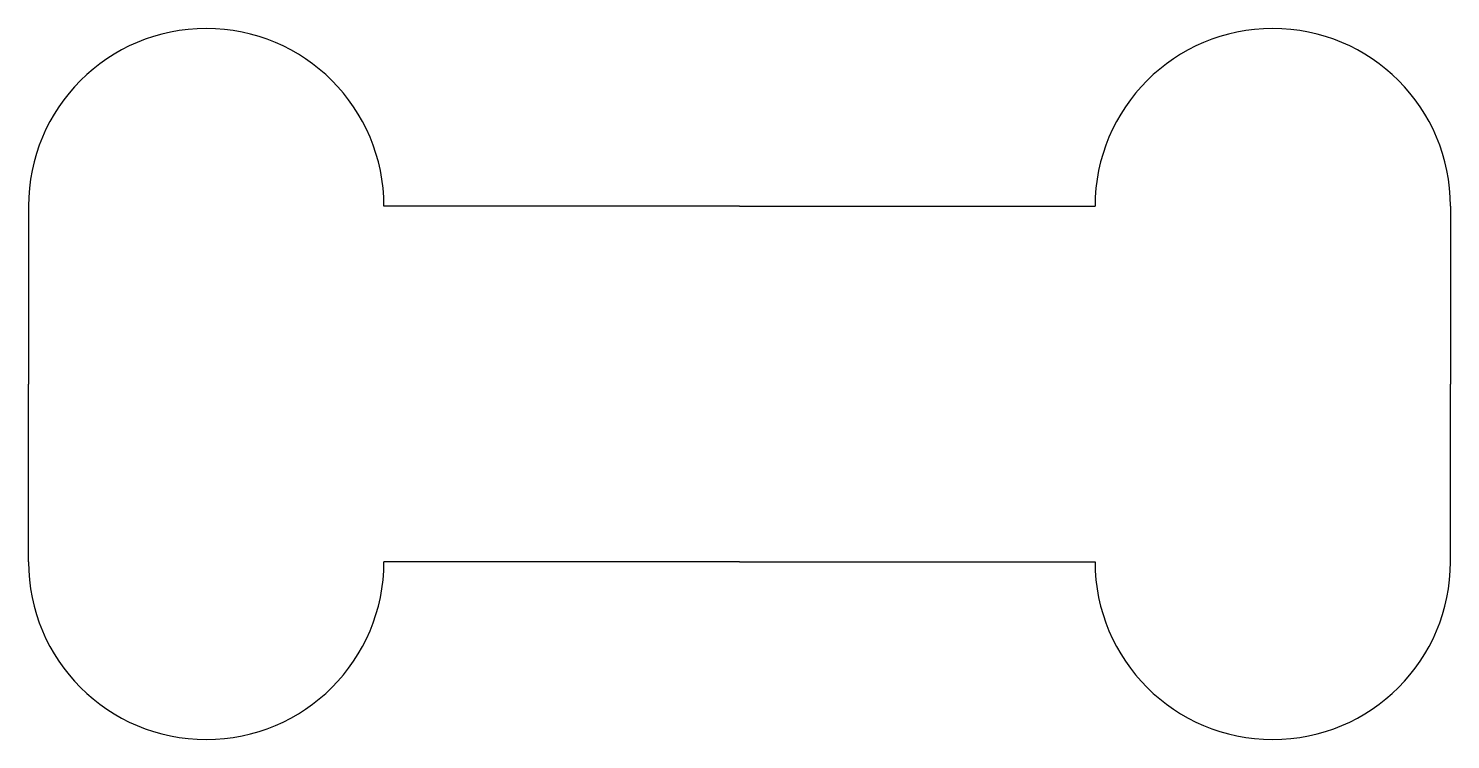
# Model space of a CAD drawing. Header units: millimetres. Extents: x -7.2 to 7.2, y -3.6 to 3.6.
import ezdxf

# ---------------------------------------------------------------- set-up
doc = ezdxf.new("R2010")
doc.units = ezdxf.units.MM
doc.layers.get('0').update_dxf_attribs({"lineweight": 25, "true_color": 0xffffff})

msp = doc.modelspace()

# ---------------------------------------------------------------- linework, layer by layer
for p, q in [((-7.2, 1.8), (-7.2, 0)), ((0, 1.8), (-3.6, 1.8)), ((0, 1.8), (3.6, 1.8)), ((7.2, 1.8), (7.2, 0)), ((-7.2, -1.8), (-7.2, 0)), ((7.2, -1.8), (7.2, 0)), ((0, -1.8), (-3.6, -1.8)), ((0, -1.8), (3.6, -1.8))]:
    msp.add_line(p, q)
for centre, start, end in [((-5.4, 1.8), 360, 180), ((5.4, 1.8), 0, 180), ((-5.4, -1.8), 180, 360), ((5.4, -1.8), 180, 0)]:
    msp.add_arc(centre, 1.8, start, end)

doc.saveas('drawing.dxf')
